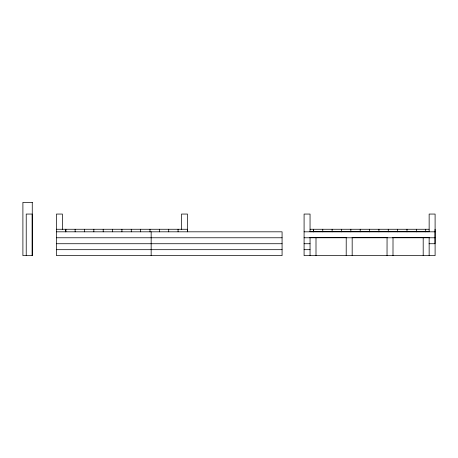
<?xml version="1.0" encoding="UTF-8"?>
<svg xmlns="http://www.w3.org/2000/svg" width="458" height="458" viewBox="0 0 458 458"><rect width="100%" height="100%" fill="white"/><g stroke="black" fill="none" stroke-linecap="round" stroke-linejoin="round"><path stroke-width="0.69" d="M56.454 229.263L187.425 229.263L187.425 231.817M310.106 229.263L429.049 229.263M310.049 231.696L429.232 231.696M56.454 231.817L282.076 231.817L282.076 255.638L56.454 255.638L56.454 214.058L62.408 214.058L62.408 229.561M304.089 231.817L435.008 231.817M310.049 237.656L346.443 237.656M352.15 237.656L387.125 237.656M392.832 237.656L429.232 237.656M56.454 237.771L282.076 237.771M304.089 237.771L435.008 237.771M56.454 243.73L282.076 243.73M304.089 243.73L310.049 243.73M429.054 243.73L435.008 243.73L435.06 229.263M56.454 249.684L282.076 249.684M304.089 249.684L310.049 249.684M429.146 231.679L429.146 214.058L435.1 214.058L435.1 255.638L304.089 255.638L304.089 214.058L310.049 214.058L310.049 231.679M429.146 237.313L429.146 255.638M425.705 229.263L425.705 231.817M423.192 237.759L423.192 255.638M416.345 229.263L416.345 231.817M406.99 229.263L406.99 231.817M397.63 229.263L397.63 231.817M393.016 237.759L392.993 255.638M388.275 229.263L388.275 231.817M387.062 237.759L387.033 255.638M378.915 229.263L378.915 231.817M369.56 229.263L369.56 231.817M360.2 229.263L360.2 231.817M352.173 237.759L352.173 255.638M350.839 229.263L350.839 231.817M346.219 237.759L346.202 255.638M341.479 229.263L341.479 231.817M332.124 229.263L332.124 231.817M322.764 229.263L322.764 231.817M316.003 237.759L316.003 255.638M310.049 237.313L310.049 255.638M187.465 231.679L187.465 214.058L181.505 214.058L181.505 229.561M178.07 229.263L178.07 231.817M168.71 229.263L168.71 231.817M159.35 229.263L159.35 231.817M151.157 231.817L151.157 255.638M149.995 229.263L149.995 231.817M140.635 229.263L140.635 231.817M131.28 229.263L131.28 231.817M121.92 229.263L121.92 231.817M112.565 229.263L112.559 231.817M103.205 229.263L103.205 231.817M93.844 229.263L93.844 231.817M84.484 229.263L84.484 231.817M75.129 229.263L75.129 231.817M65.815 229.263L65.815 231.817M65.769 229.263L65.769 231.817M32.18 255.638L32.18 214.058L26.226 214.058L26.226 255.638M32.26 202.362L22.9 202.362L22.9 255.638L32.26 255.638L32.26 202.362M313.449 231.817L313.449 229.263L313.409 231.817"/></g></svg>
